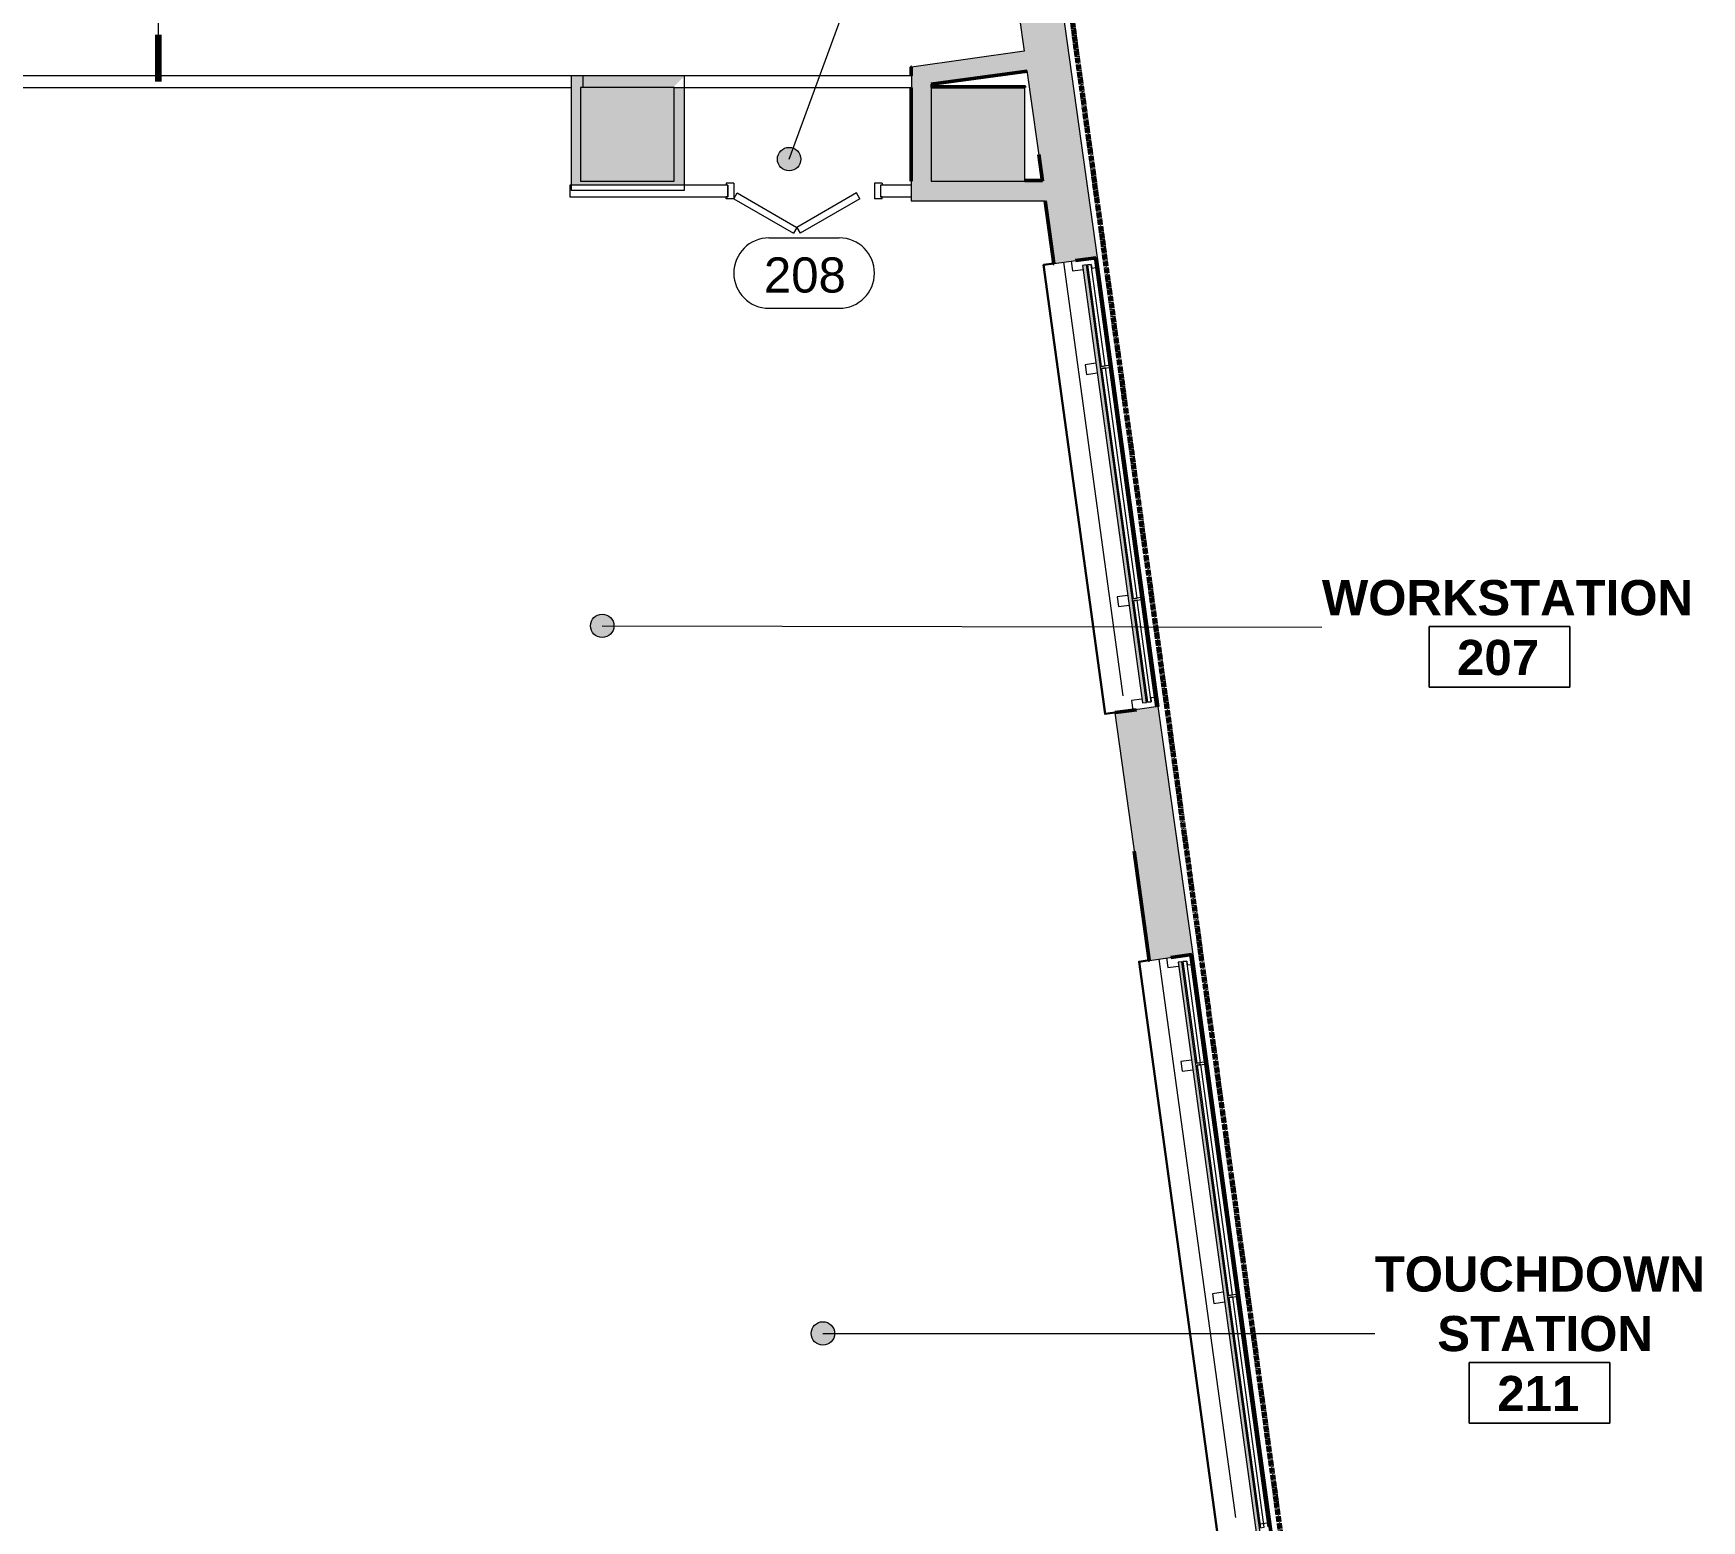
# Model space of a CAD drawing. Header units: inches. Extents: x 842 to 2283, y -57 to 1824.
# Drawn here: x 1856.2 to 2283.2, y 592 to 972.6 of the extents above; entities that cross this region are included whole.
import ezdxf

# ---------------------------------------------------------------- set-up
doc = ezdxf.new("R2010")
doc.units = ezdxf.units.IN
doc.header["$MEASUREMENT"] = 0
doc.linetypes.add('IMPORT-Orbis_BB$0$TI_Grid_E957150$0$PROPERTY _2_', pattern=[1.546875, 1.3125, -0.046875, 0.046875, -0.046875, 0.046875, -0.046875])
for name, color, linetype, lineweight in [('A-AREA-IDEN', 2, 'Continuous', 9), ('A-DOOR', 31, 'Continuous', 13), ('A-DOOR-FRAM', 31, 'Continuous', 20), ('A-DOOR-IDEN', 31, 'Continuous', 9), ('A-GLAZ-CURT', 52, 'Continuous', 9), ('A-WALL', 113, 'Continuous', 9), ('A-WALL-IDEN', 211, 'Continuous', 9), ('A-WALL-PATT', 111, 'Continuous', 13), ('I-WALL', 2, 'Continuous', 13), ('Orbis - Background_dwg', 8, 'Continuous', 9), ('Orbis_BB$0$A-Glaz-Assm', 10, 'Continuous', 20), ('Orbis_BB$0$A-Glaz-Assm-Blow', 250, 'Continuous', 13), ('Orbis_BB$0$A-Glaz-Assm-Glaz', 10, 'Continuous', 20), ('Orbis_BB$0$A-Wall-Exst', 7, 'Continuous', 9), ('Orbis_BB$0$TI_ARCH-02_E957150$0$A-Wall-Blow', 130, 'Continuous', 30), ('Orbis_BB$0$TI_Grid_E957150$0$C-Prop', 170, 'IMPORT-Orbis_BB$0$TI_Grid_E957150$0$PROPERTY _2_', 70), ('Orbis_BB$0$TI_Grid_E957150$0$S-02-COLS-CONC', 50, 'Continuous', 50), ('Orbis_BB$0$TI_Grid_E957150$0$S-04-COLS-CONC', 50, 'Continuous', 50), ('Orbis_BB$0$TI_Grid_E957150$0$S-05-COLS-CONC', 50, 'Continuous', 50), ('Orbis_BB$0$TI_Grid_E957150$0$S-06-COLS-CONC', 50, 'Continuous', 50), ('Orbis_BB$0$TI_Grid_E957150$0$S-07-COLS-CONC', 50, 'Continuous', 50), ('Orbis_BB$0$TI_Grid_E957150$0$S-08-COLS-CONC', 50, 'Continuous', 50), ('Orbis_BB$0$TI_Grid_E957150$0$S-09-COLS-CONC', 50, 'Continuous', 50), ('Orbis_BB$0$TI_Grid_E957150$0$S-11-COLS-CONC', 50, 'Continuous', 50), ('Orbis_BB$0$TI_Grid_E957150$0$S-12-COLS-CONC', 50, 'Continuous', 50), ('Orbis_BB$0$TI_Grid_E957150$0$S-12-COLS-CONC-PATT', 10, 'Continuous', 20), ('Orbis_BB$0$TI_Grid_E957150$0$S-P1-COLS-CONC', 50, 'Continuous', 50), ('Orbis_BB$0$TI_Grid_E957150$0$S-P2-WALL-CONC', 50, 'Continuous', 50), ('Orbis_BB$0$TI_Grid_E957150$0$S-P4-COLS-CONC', 50, 'Continuous', 50), ('S-COLS', 52, 'Continuous', 13)]:
    doc.layers.add(name, color=color, linetype=linetype, lineweight=lineweight)
doc.styles.add('Swis721 Lt BT', font='swissl.ttf', dxfattribs={"height": 9})
doc.styles.add('Swis721 Lt BT_B', font='', dxfattribs={"height": 9})
doc.styles.get('Swis721 Lt BT_B').set_extended_font_data('Swis721 Lt BT', bold=True)

# ---------------------------------------------------------------- blocks, each defined once
blk = doc.blocks.new('Concrete-Rectangular-Column - 24 x 24-6914337-Level XX  CONSTRUCTION')
at = {"layer": 'S-COLS', "lineweight": 9}
blk.add_hatch(color=7, dxfattribs=at).paths.add_polyline_path([(-12, -12), (12, -12), (12, 12), (-12, 12)], flags=0)
at = {"layer": 'S-COLS', "color": 8, "lineweight": 20}
for p, q in [((12, 12), (-12, 12)), ((-12, 12), (-12, -12)), ((12, -12), (12, 12)), ((-12, -12), (12, -12))]:
    blk.add_line(p, q, dxfattribs=at)
blk = doc.blocks.new('Bifold_2 panel w Frame - Int-PB-F-WDMF-36_ x 84_-6990620-Level XX  CONSTRUCTION')
at = {"layer": 'A-DOOR'}
for p, q in [((-14.28, 2), (0.99, 10.81)), ((-13.4, 0.48), (1.86, 9.3)), ((1.86, 9.3), (0.99, 10.81)), ((1.86, 9.3), (2.74, 10.81)), ((17.12, 0.48), (1.86, 9.3)), ((18, 2), (2.74, 10.81)), ((-14.28, 2), (-13.4, 0.48)), ((18, 2), (17.12, 0.48))]:
    blk.add_line(p, q, dxfattribs=at)
at = {"layer": 'A-DOOR-FRAM'}
for p, q in [((-20, 2), (-18, 2)), ((-20, 2), (-20, 1.5)), ((-20, 1.5), (-19.5, 1.5)), ((-19.5, -1.5), (-19.5, 1.5)), ((-18, -2), (-18, 2)), ((18, -2), (18, 2)), ((18, 2), (20, 2)), ((19.5, 1.5), (20, 1.5)), ((19.5, -1.5), (19.5, 1.5)), ((20, 2), (20, 1.5)), ((-20, -1.5), (-19.5, -1.5)), ((-20, -2), (-20, -1.5)), ((-20, -2), (-18, -2)), ((18, -2), (20, -2)), ((19.5, -1.5), (20, -1.5)), ((20, -2), (20, -1.5))]:
    blk.add_line(p, q, dxfattribs=at)
blk = doc.blocks.new('System Panel - Glazed-7329273-Level XX  CONSTRUCTION')
at = {"layer": 'A-GLAZ-CURT'}
blk.add_hatch(color=7, dxfattribs=at).paths.add_polyline_path([(56.5, -1.75), (56.5, -0.75), (-56.5, -0.75), (-56.5, -1.75), (-29.36, -1.75)], flags=0)
at = {"layer": 'A-GLAZ-CURT', "color": 8, "lineweight": 20}
for p, q in [((56.5, -0.75), (-56.5, -0.75)), ((-56.5, -0.75), (-56.5, -1.75)), ((-56.5, -1.75), (56.5, -1.75)), ((56.5, -1.75), (56.5, -0.75))]:
    blk.add_line(p, q, dxfattribs=at)
blk = doc.blocks.new('System Panel - Glazed-7329274-Level XX  CONSTRUCTION')
at = {"layer": 'A-GLAZ-CURT'}
blk.add_hatch(color=7, dxfattribs=at).paths.add_polyline_path([(90.81, -1.75), (90.81, -0.75), (-90.81, -0.75), (-90.81, -1.75), (1.22, -1.75)], flags=0)
at = {"layer": 'A-GLAZ-CURT', "color": 8, "lineweight": 20}
for p, q in [((90.81, -0.75), (-90.81, -0.75)), ((-90.81, -0.75), (-90.81, -1.75)), ((-90.81, -1.75), (90.81, -1.75)), ((90.81, -1.75), (90.81, -0.75))]:
    blk.add_line(p, q, dxfattribs=at)
blk = doc.blocks.new('Orbis - Background_dwg__U32-7347713-Level XX  CONSTRUCTION')
at = {"layer": 'Orbis_BB$0$TI_Grid_E957150$0$S-12-COLS-CONC-PATT', "lineweight": 50}
blk.add_hatch(color=50, dxfattribs=at).paths.add_polyline_path([(12816.95, 1764.71), (12818.16, 1764.71), (12818.16, 1764.91), (12794.27, 1764.89), (12794.27, 1764.71), (12808.59, 1764.71)], flags=0)
at = {"layer": 'Orbis_BB$0$TI_Grid_E957150$0$S-12-COLS-CONC', "flags": 128}
blk.add_lwpolyline([(12794.27, 1764.91), (12818.16, 1764.91), (12818.16, 1764.71)], dxfattribs=at)
blk = doc.blocks.new('Orbis - Background_dwg_Orbis_BB-7347761-Level XX  CONSTRUCTION')
at = {"layer": 'Orbis_BB$0$A-Wall-Exst'}
h = blk.add_hatch(color=256, dxfattribs=at)
h.paths.add_polyline_path([(12825.64, 1719.65), (12825.73, 1719.67), (12823.48, 1735.4), (12825.43, 1721.14)], flags=0)
h.paths.add_polyline_path([(12822.75, 1740.71), (12822.78, 1740.71), (12822.75, 1740.75)], flags=0)
h.paths.add_polyline_path([(12801.21, 1897.99), (12801.3, 1898), (12797.38, 1925.91), (12800.49, 1903.21)], flags=0)
h.paths.add_polyline_path([(12787.64, 2077.81), (12787.68, 2077.81), (12768.69, 2216.41), (12711.66, 2216.41), (12711.66, 2215.91), (12768.73, 2215.91), (12787.64, 2077.81)], flags=0)
h.paths.add_polyline_path([(12228.66, 2096.91), (12372.66, 2096.91), (12372.66, 2097.29), (12228.66, 2097.29)], flags=0)
h.paths.add_polyline_path([(12368.66, 2102.54), (12372.66, 2102.54), (12372.66, 2128.91), (12368.66, 2128.91), (12368.66, 2127.21), (12371.6, 2127.21), (12371.6, 2103.21), (12368.66, 2103.21)], flags=0)
h.paths.add_polyline_path([(12352.66, 2130.91), (12352.79, 2130.91), (12352.79, 2191.85), (12352.66, 2191.85), (12352.66, 2169.47)], flags=0)
h.paths.add_polyline_path([(12356.66, 2130.91), (12356.66, 2188.41), (12356.54, 2188.41), (12356.54, 2130.91)], flags=0)
h.paths.add_polyline_path([(12384.54, 2188.41), (12384.66, 2188.41), (12384.66, 2204.41), (12659.66, 2204.41), (12659.66, 2189.41), (12715.66, 2189.41), (12715.66, 2204.66), (12715.54, 2204.66), (12715.49, 2189.54), (12659.79, 2189.54), (12659.79, 2204.66), (12384.54, 2204.66), (12384.54, 2188.41), (12380.79, 2188.41)], flags=0)
h.paths.add_polyline_path([(12001.66, 2189.41), (12024.66, 2189.41), (12024.66, 2189.54), (12020.79, 2189.54), (12020.79, 2189.41), (12001.66, 2189.41)], flags=0)
h.paths.add_polyline_path([(11984.66, 2189.41), (11997.66, 2189.41), (11997.66, 2189.54), (11968.79, 2189.54), (11968.79, 2204.79), (11862.17, 2204.79), (11862.17, 2204.41), (11968.66, 2204.41), (11968.66, 2189.41), (11973.4, 2189.41)], flags=0)
h.paths.add_polyline_path([(12372.83, 2192.16), (12380.79, 2192.16), (12380.79, 2204.66), (12380.66, 2204.66), (12380.66, 2192.41), (12368.66, 2192.41), (12368.66, 2192.16)], flags=0)
h.paths.add_polyline_path([(12663.54, 2193.29), (12687.66, 2193.29), (12687.66, 2193.41), (12663.66, 2193.41), (12663.66, 2204.66), (12663.54, 2204.66), (12663.54, 2193.29)], flags=0)
h.paths.add_polyline_path([(12711.66, 2193.29), (12711.79, 2193.29), (12711.79, 2204.66), (12711.66, 2204.66), (12711.66, 2193.41)], flags=0)
h.paths.add_polyline_path([(11974.14, 2193.29), (11984.66, 2193.29), (11984.66, 2193.41), (11972.66, 2193.41), (11972.66, 2204.79), (11972.54, 2204.79), (11972.54, 2193.29), (11973.4, 2193.29)], flags=0)
h.paths.add_polyline_path([(11859.17, 2204.41), (11859.17, 2204.79), (11857.04, 2204.79), (11857.04, 2204.41)], flags=0)
h.paths.add_polyline_path([(11645.35, 2223.92), (11648.79, 2223.92), (11648.79, 2224.29), (11640.58, 2224.29), (11640.58, 2223.92), (11640.66, 2223.92)], flags=0)
h.paths.add_polyline_path([(11636.66, 2223.92), (11636.83, 2223.92), (11636.83, 2224.29), (11636.66, 2224.29)], flags=0)
h.paths.add_polyline_path([(11636.83, 2235.54), (11636.84, 2239.09), (11640.58, 2239.09), (11640.58, 2235.54), (11640.66, 2235.54), (11640.66, 2242.91), (11624.66, 2242.91), (11624.66, 2244.31), (11622.05, 2244.31), (11622.05, 2274.31), (11624.66, 2274.31), (11624.66, 2274.91), (11640.66, 2274.91), (11640.66, 2284.42), (11636.66, 2284.42), (11636.66, 2278.91), (11620.66, 2278.91), (11620.66, 2238.91), (11636.66, 2238.91), (11636.66, 2235.54)], flags=0)
blk.add_hatch(color=256, dxfattribs=at).paths.add_polyline_path([(12850.06, 1541.32), (12850.16, 1541.33), (12846.24, 1569.24), (12849.35, 1546.54)], flags=0)
at = {"layer": 'Orbis_BB$0$A-Glaz-Assm'}
for p, q in [((12836.45, 1694.13), (12833.72, 1693.76)), ((12844.59, 1634.69), (12841.87, 1634.32)), ((12845.84, 1605.34), (12846.83, 1605.47)), ((12860.88, 1515.8), (12858.15, 1515.43)), ((12869.02, 1456.35), (12866.3, 1455.98))]:
    blk.add_line(p, q, dxfattribs=at)
at = {"layer": 'Orbis_BB$0$A-Glaz-Assm', "flags": 128}
for points in [[(12834.15, 1718.29), (12834.4, 1718.33), (12834.26, 1719.32), (12835.25, 1719.45), (12835.39, 1718.46), (12836.38, 1718.6), (12836.04, 1721.08), (12831.2, 1720.41)], [(12830.09, 1720.26), (12830.43, 1717.79), (12833.16, 1718.16)], [(12833.72, 1693.76), (12834.06, 1691.28), (12836.79, 1691.66)], [(12837.78, 1691.79), (12838.03, 1691.83), (12837.89, 1692.82), (12839.87, 1693.09), (12839.8, 1693.58), (12837.82, 1693.31), (12837.69, 1694.3), (12837.44, 1694.27)], [(12841.87, 1634.32), (12842.21, 1631.84), (12844.93, 1632.21)], [(12845.92, 1632.35), (12846.17, 1632.38), (12846.03, 1633.37), (12848.02, 1633.64), (12847.95, 1634.14), (12845.97, 1633.87), (12845.83, 1634.86), (12845.58, 1634.82)], [(12848.22, 1608.19), (12845.5, 1607.81), (12845.84, 1605.34)], [(12851.78, 1606.17), (12851.44, 1608.63), (12850.45, 1608.49), (12850.59, 1607.5), (12849.6, 1607.36), (12849.46, 1608.36), (12849.21, 1608.32)], [(12854.52, 1541.92), (12854.86, 1539.45), (12857.59, 1539.82)], [(12858.58, 1539.96), (12858.82, 1539.99), (12858.69, 1540.98), (12859.68, 1541.12), (12859.82, 1540.13), (12860.81, 1540.27), (12860.47, 1542.74), (12855.62, 1542.08)], [(12862.21, 1513.46), (12862.46, 1513.49), (12862.32, 1514.48), (12864.3, 1514.75), (12864.23, 1515.25), (12862.25, 1514.98), (12862.12, 1515.97), (12861.87, 1515.93)], [(12858.15, 1515.43), (12858.49, 1512.95), (12861.22, 1513.32)], [(12866.3, 1455.98), (12866.64, 1453.5), (12869.36, 1453.88)], [(12870.35, 1454.01), (12870.6, 1454.05), (12870.46, 1455.04), (12872.44, 1455.31), (12872.38, 1455.8), (12870.39, 1455.53), (12870.26, 1456.52), (12870.01, 1456.49)]]:
    blk.add_lwpolyline(points, dxfattribs=at)
at = {"layer": 'Orbis_BB$0$A-Glaz-Assm-Blow'}
for p, q in [((12828.11, 1719.98), (12843.31, 1609.03)), ((12839.8, 1693.58), (12836.38, 1718.6)), ((12847.95, 1634.14), (12839.87, 1693.09)), ((12851.44, 1608.63), (12848.02, 1633.64)), ((12852.54, 1541.65), (12872.12, 1398.74)), ((12864.23, 1515.25), (12860.81, 1540.27)), ((12872.38, 1455.8), (12864.3, 1514.75))]:
    blk.add_line(p, q, dxfattribs=at)
at = {"layer": 'Orbis_BB$0$A-Glaz-Assm-Blow', "flags": 128}
blk.add_lwpolyline([(12878.4, 1397.08), (12880.38, 1397.35), (12880.52, 1396.36), (12872.44, 1455.31)], dxfattribs=at)
at = {"layer": 'Orbis_BB$0$A-Glaz-Assm-Glaz', "flags": 128}
for points in [[(12834.26, 1719.32), (12837.82, 1693.31), (12838.81, 1693.45), (12835.25, 1719.45)], [(12837.89, 1692.82), (12845.97, 1633.87), (12846.96, 1634), (12838.88, 1692.95)], [(12846.03, 1633.37), (12849.6, 1607.36), (12850.59, 1607.5), (12847.02, 1633.51)], [(12858.69, 1540.98), (12862.25, 1514.98), (12863.24, 1515.11), (12859.68, 1541.12)], [(12862.32, 1514.48), (12870.39, 1455.53), (12871.39, 1455.67), (12863.31, 1514.62)], [(12870.46, 1455.04), (12878.54, 1396.09), (12879.53, 1396.22), (12871.45, 1455.17)]]:
    blk.add_lwpolyline(points, close=True, dxfattribs=at)
at = {"layer": 'Orbis_BB$0$A-Wall-Exst', "color": 50, "lineweight": 50}
for p, q in [((12794.27, 1765.55), (12818.81, 1768.91)), ((12789.16, 1764.71), (12789.16, 1740.71)), ((12821.81, 1747.57), (12822.75, 1740.71)), ((12822.75, 1740.91), (12818.27, 1740.91)), ((12831.2, 1720.41), (12836.53, 1721.14)), ((12846.83, 1605.47), (12841.38, 1604.72)), ((12855.62, 1542.08), (12860.96, 1542.81))]:
    blk.add_line(p, q, dxfattribs=at)
at = {"layer": 'Orbis_BB$0$A-Wall-Exst', "color": 50, "lineweight": 50, "flags": 128}
for points in [[(12789.27, 1769.91), (12789.16, 1769.9), (12789.16, 1767.71)], [(12823.44, 1735.71), (12825.64, 1719.65), (12825.73, 1719.67)], [(12846.24, 1569.24), (12850.06, 1541.32), (12850.16, 1541.33)]]:
    blk.add_lwpolyline(points, dxfattribs=at)
at = {"layer": 'Orbis_BB$0$TI_ARCH-02_E957150$0$A-Wall-Blow'}
blk.add_line((12852.27, 1606.24), (12836.53, 1721.16), dxfattribs=at)
at = {"layer": 'Orbis_BB$0$TI_ARCH-02_E957150$0$A-Wall-Blow', "flags": 128}
for points in [[(12841.38, 1604.72), (12838.78, 1604.37), (12823.03, 1719.3), (12825.64, 1719.65)], [(12870.3, 1364.57), (12869.81, 1368.16), (12871.11, 1368.34), (12847.46, 1540.96), (12850.06, 1541.32)], [(12886.66, 1332.83), (12886.66, 1332.91), (12871.66, 1332.91), (12871.66, 1354.66), (12886.46, 1356.69), (12860.96, 1542.83)]]:
    blk.add_lwpolyline(points, dxfattribs=at)
at = {"layer": 'Orbis_BB$0$TI_Grid_E957150$0$C-Prop', "flags": 128}
blk.add_lwpolyline([(12850.26, 2047.16), (12794.32, 2047.16), (12793.88, 2046.62), (12888.38, 1360.4), (12888.38, 796.17), (11550.5, 796.17)], dxfattribs=at)
at = {"layer": 'Orbis_BB$0$TI_Grid_E957150$0$S-02-COLS-CONC'}
for p, q in [((12818.16, 1764.91), (12794.27, 1764.91)), ((12818.16, 1764.71), (12818.16, 1764.91))]:
    blk.add_line(p, q, dxfattribs=at)
at = {"layer": 'Orbis_BB$0$TI_Grid_E957150$0$S-04-COLS-CONC'}
for p, q in [((12818.16, 1764.91), (12794.27, 1764.91)), ((12818.16, 1764.71), (12818.16, 1764.91))]:
    blk.add_line(p, q, dxfattribs=at)
at = {"layer": 'Orbis_BB$0$TI_Grid_E957150$0$S-05-COLS-CONC', "flags": 128}
blk.add_lwpolyline([(12794.27, 1764.91), (12818.16, 1764.91), (12818.16, 1764.71)], dxfattribs=at)
at = {"layer": 'Orbis_BB$0$TI_Grid_E957150$0$S-06-COLS-CONC'}
for p, q in [((12818.16, 1764.91), (12794.27, 1764.91)), ((12818.16, 1764.71), (12818.16, 1764.91))]:
    blk.add_line(p, q, dxfattribs=at)
at = {"layer": 'Orbis_BB$0$TI_Grid_E957150$0$S-07-COLS-CONC', "flags": 128}
blk.add_lwpolyline([(12794.27, 1764.91), (12818.16, 1764.91), (12818.16, 1764.71)], dxfattribs=at)
at = {"layer": 'Orbis_BB$0$TI_Grid_E957150$0$S-08-COLS-CONC'}
for p, q in [((12818.16, 1764.91), (12794.27, 1764.91)), ((12818.16, 1764.71), (12818.16, 1764.91))]:
    blk.add_line(p, q, dxfattribs=at)
at = {"layer": 'Orbis_BB$0$TI_Grid_E957150$0$S-09-COLS-CONC', "flags": 128}
blk.add_lwpolyline([(12794.27, 1764.91), (12818.16, 1764.91), (12818.16, 1764.71)], dxfattribs=at)
at = {"layer": 'Orbis_BB$0$TI_Grid_E957150$0$S-11-COLS-CONC', "flags": 128}
blk.add_lwpolyline([(12794.27, 1764.91), (12818.16, 1764.91), (12818.16, 1764.71)], dxfattribs=at)
at = {"layer": 'Orbis_BB$0$TI_Grid_E957150$0$S-P1-COLS-CONC'}
for p, q in [((12818.16, 1764.91), (12794.27, 1764.91)), ((12818.16, 1764.71), (12818.16, 1764.91))]:
    blk.add_line(p, q, dxfattribs=at)
at = {"layer": 'Orbis_BB$0$TI_Grid_E957150$0$S-P2-WALL-CONC'}
blk.add_line((12836.53, 1721.16), (12852.27, 1606.24), dxfattribs=at)
at = {"layer": 'Orbis_BB$0$TI_Grid_E957150$0$S-P2-WALL-CONC', "flags": 128}
blk.add_lwpolyline([(12860.96, 1542.83), (12886.66, 1355.2), (12886.66, 1332.83)], dxfattribs=at)
at = {"layer": 'Orbis_BB$0$TI_Grid_E957150$0$S-P4-COLS-CONC'}
for p, q in [((12818.16, 1764.91), (12794.27, 1764.91)), ((12818.16, 1764.71), (12818.16, 1764.91))]:
    blk.add_line(p, q, dxfattribs=at)
blk.add_blockref('Orbis - Background_dwg__U32-7347713-Level XX  CONSTRUCTION', (0, 0))
blk = doc.blocks.new('Orbis - Background_dwg-7329766-Level XX  CONSTRUCTION')
blk.add_blockref('Orbis - Background_dwg_Orbis_BB-7347761-Level XX  CONSTRUCTION', (-10708.29, -805.94))
blk = doc.blocks.new('Door Tag - Door Tag-41184-Level XX  CONSTRUCTION')
at = {"layer": 'A-DOOR-IDEN'}
for p, q in [((-0.09375, 0.09375), (0.09375, 0.09375)), ((-0.09375, -0.09375), (0.09375, -0.09375))]:
    blk.add_line(p, q, dxfattribs=at)
for centre, start, end in [((-0.09375, 0), 90, 270), ((0.09375, 0), 270, 90)]:
    blk.add_arc(centre, 0.09375, start, end, dxfattribs=at)
blk = doc.blocks.new('Room Tag - Room Name and Number-3379422-Level XX  CONSTRUCTION')
at = {"layer": 'A-AREA-IDEN'}
for p, q in [((-0.1881, -0.1636), (-0.1881, -0.0018)), ((-0.1881, -0.0018), (0.1869, -0.0018)), ((0.1869, -0.0018), (-0.1881, -0.0018)), ((-0.1881, -0.0018), (-0.1881, -0.1636)), ((0.1869, -0.0018), (0.1869, -0.1636)), ((0.1869, -0.1636), (0.1869, -0.0018)), ((0.1869, -0.1636), (-0.1881, -0.1636)), ((-0.1881, -0.1636), (0.1869, -0.1636))]:
    blk.add_line(p, q, dxfattribs=at)

msp = doc.modelspace()

# ---------------------------------------------------------------- hatches: boundary and pattern name
at = {"layer": 'A-AREA-IDEN'}
h = msp.add_hatch(color=256, dxfattribs=at)
edge = h.paths.add_edge_path(flags=0)
edge.add_arc((2049.64, 940.44), 3, 0, 360)
h = msp.add_hatch(color=256, dxfattribs=at)
edge = h.paths.add_edge_path(flags=0)
edge.add_arc((2001.8, 820.99), 3, 0, 360)
h = msp.add_hatch(color=256, dxfattribs=at)
edge = h.paths.add_edge_path(flags=0)
edge.add_arc((2058.28, 639.88), 3, 0, 360)
at = {"layer": 'A-WALL-PATT', "lineweight": 9}
for points in [[(2117.44, 913.71), (2128.58, 915.28), (2119.68, 978.65), (2108.54, 977.09), (2117.22, 915.28)], [(2080.98, 958.95), (2110.5, 963.1), (2109.81, 968.05), (2080.98, 964), (2080.98, 959.65)], [(1996.25, 958.77), (2019.88, 958.77), (2022.88, 961.77), (1993.87, 961.77), (1993.87, 958.77)], [(1996.25, 935.47), (1996.25, 958.77), (1993.87, 958.77), (1993.87, 935.47)], [(2022.88, 935.47), (2022.88, 958.77), (2020.25, 958.77), (2020.25, 935.47)], [(2080.98, 934.77), (2085.98, 934.77), (2085.98, 959.65), (2080.98, 958.95), (2080.98, 935.63)], [(2011.64, 933.77), (2022.88, 933.77), (2022.88, 935.47), (2020.25, 935.47), (2020.25, 934.77), (1996.25, 934.77), (1996.25, 935.47), (1993.87, 935.47), (1993.87, 933.77), (1996.25, 933.77)], [(2114.48, 929.77), (2115.19, 929.77), (2114.48, 934.77), (2080.87, 934.77), (2080.87, 933.77), (2080.96, 933.77), (2080.87, 929.77), (2110.5, 929.77)], [(2141.87, 735.37), (2153.01, 736.94), (2144.11, 800.32), (2132.97, 798.75), (2141.06, 741.18)]]:
    msp.add_hatch(color=7, dxfattribs=at).paths.add_polyline_path(points, flags=0)

# ---------------------------------------------------------------- linework, layer by layer
at = {"layer": 'A-AREA-IDEN'}
for p, q in [((2049.64, 940.44), (2070.29, 996.83)), ((2001.8, 820.99), (2185.97, 820.62)), ((2058.28, 639.88), (2199.5, 639.88))]:
    msp.add_line(p, q, dxfattribs=at)
for centre in [(2049.64, 940.44), (2001.8, 820.99), (2058.28, 639.88)]:
    msp.add_circle(centre, 3, dxfattribs=at)
at = {"layer": 'A-WALL', "color": 55, "lineweight": 13}
for p, q in [((1993.87, 961.77), (1993.87, 958.77)), ((2080.98, 961.77), (2080.98, 958.95))]:
    msp.add_line(p, q, dxfattribs=at)
at = {"layer": 'A-WALL', "lineweight": 13}
msp.add_line((2022.88, 961.77), (1996.87, 961.77), dxfattribs=at)
at = {"layer": 'A-WALL-IDEN'}
msp.add_line((1888.21, 960.27), (1888.21, 977.48), dxfattribs=at)
at = {"layer": 'A-WALL-IDEN', "lineweight": 90}
msp.add_line((1888.21, 960.27), (1888.21, 972.27), dxfattribs=at)
at = {"layer": 'I-WALL', "color": 8, "lineweight": 20}
for p, q in [((2128.58, 915.28), (2119.68, 978.65)), ((2108.54, 977.09), (2109.81, 968.05)), ((2109.81, 968.05), (2080.98, 964)), ((1996.87, 961.77), (1993.87, 961.77)), ((2022.88, 932.47), (2022.88, 961.77)), ((2080.98, 964), (2080.98, 961.77)), ((2085.98, 959.65), (2110.5, 963.1)), ((2110.5, 963.1), (2114.48, 934.77)), ((1993.87, 958.77), (1993.87, 932.47)), ((2080.98, 958.77), (2080.98, 934.77)), ((2085.98, 958.77), (2085.98, 959.65)), ((1993.87, 932.47), (2022.88, 932.47)), ((2080.98, 934.77), (2080.87, 934.77)), ((2080.87, 934.77), (2080.87, 929.77)), ((2114.48, 934.77), (2109.98, 934.77)), ((2080.87, 929.77), (2115.19, 929.77)), ((2115.19, 929.77), (2117.44, 913.71)), ((2117.44, 913.71), (2128.58, 915.28)), ((2144.11, 800.32), (2132.97, 798.75)), ((2132.97, 798.75), (2141.87, 735.37)), ((2153.01, 736.94), (2144.11, 800.32)), ((2141.87, 735.37), (2153.01, 736.94))]:
    msp.add_line(p, q, dxfattribs=at)
at = {"layer": 'I-WALL'}
for p, q in [((1993.87, 961.77), (1766.25, 961.77)), ((1996.87, 961.77), (1996.87, 958.77)), ((2080.98, 961.77), (2022.88, 961.77)), ((1764.8, 958.77), (1993.87, 958.77)), ((2020.25, 958.77), (2080.98, 958.77)), ((2033.98, 933.77), (1993.48, 933.77)), ((1993.48, 933.77), (1993.48, 930.77)), ((1993.48, 930.77), (2033.98, 930.77)), ((2033.98, 930.77), (2033.98, 933.77)), ((2080.98, 933.77), (2072.98, 933.77)), ((2072.98, 933.77), (2072.98, 930.77)), ((2072.98, 930.77), (2080.98, 930.77)), ((2080.98, 930.77), (2080.98, 933.77))]:
    msp.add_line(p, q, dxfattribs=at)

# ---------------------------------------------------------------- block references
at = {"layer": 'A-AREA-IDEN', "xscale": 95.99999999999994, "yscale": 95.99999999999994, "zscale": 95.99999999999994}
for p in [(2231.47, 820.99), (2241.75, 632.62)]:
    msp.add_blockref('Room Tag - Room Name and Number-3379422-Level XX  CONSTRUCTION', p, dxfattribs=at)
at = {"layer": 'A-DOOR', "rotation": 180}
msp.add_blockref('Bifold_2 panel w Frame - Int-PB-F-WDMF-36_ x 84_-6990620-Level XX  CONSTRUCTION', (2053.48, 932.27), dxfattribs=at)
at = {"layer": 'A-DOOR-IDEN', "xscale": 95.99999999999994, "yscale": 95.99999999999994, "zscale": 95.99999999999994}
msp.add_blockref('Door Tag - Door Tag-41184-Level XX  CONSTRUCTION', (2053.48, 911.27), dxfattribs=at)
at = {"layer": 'A-GLAZ-CURT'}
for name, p, rotation in [('System Panel - Glazed-7329273-Level XX  CONSTRUCTION', (2134.13, 857.47), 277.8000000000434), ('System Panel - Glazed-7329274-Level XX  CONSTRUCTION', (2163.22, 645.15), 277.8000000000437)]:
    msp.add_blockref(name, p, dxfattribs=dict(at, rotation=rotation))
at = {"layer": 'Orbis - Background_dwg', "color": 7}
msp.add_blockref('Orbis - Background_dwg-7329766-Level XX  CONSTRUCTION', (0, 0), dxfattribs=at)
at = {"layer": 'S-COLS', "lineweight": 9}
for p in [(2008.25, 946.77), (2097.98, 946.77)]:
    msp.add_blockref('Concrete-Rectangular-Column - 24 x 24-6914337-Level XX  CONSTRUCTION', p, dxfattribs=at)

# ---------------------------------------------------------------- texts
at = {"layer": 'A-AREA-IDEN', "char_height": 9, "attachment_point": 1, "style": 'Swis721 Lt BT_B'}
for s, insert, width in [('WORKSTATION', (2185.97, 832.71), 109.989), ('207', (2220.57, 817.39), 25.452), ('TOUCHDOWN', (2199.5, 659.6), 102.111), ('STATION', (2215.5, 644.35), 63.63), ('211', (2230.85, 629.01), 25.452)]:
    msp.add_mtext(s, dxfattribs=dict(at, insert=insert, width=width))
at = {"layer": 'A-DOOR-IDEN', "insert": (2043.18, 915.29), "char_height": 9, "width": 24.543, "attachment_point": 1, "style": 'Swis721 Lt BT'}
msp.add_mtext('208', dxfattribs=at)

doc.saveas('drawing.dxf')
